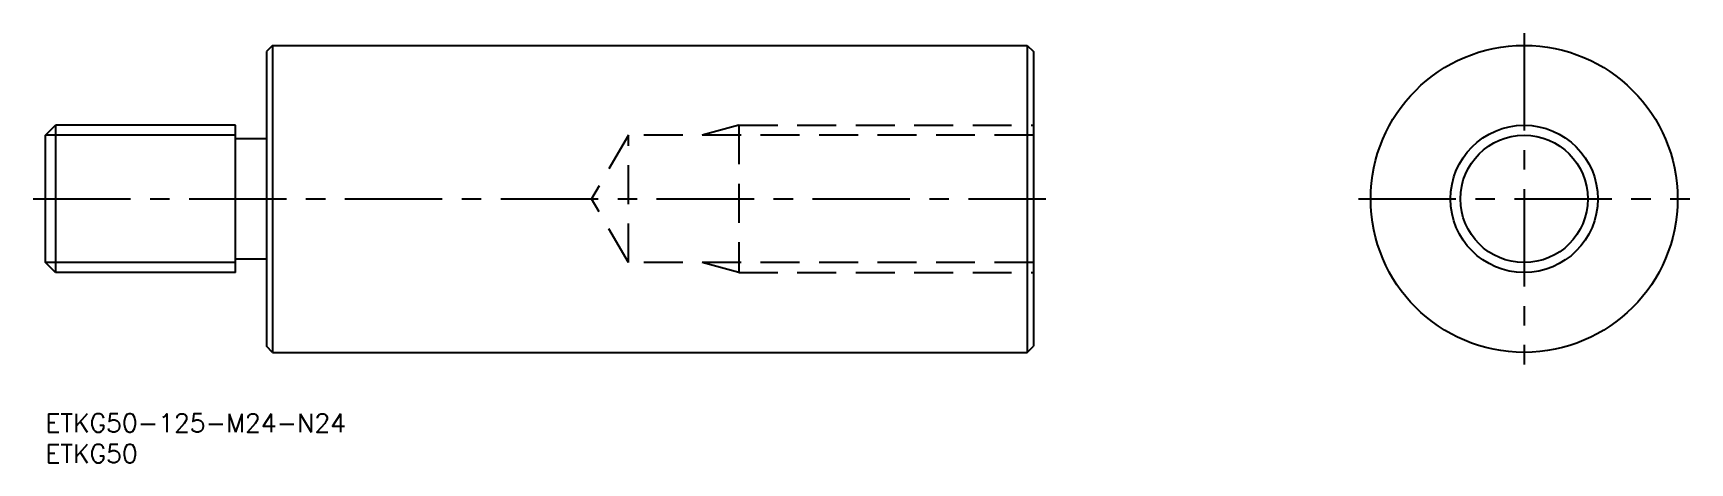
# Model space of a CAD drawing. Extents: x -2 to 268, y -8 to 62.
import ezdxf

# ---------------------------------------------------------------- set-up
doc = ezdxf.new("R2010")
doc.units = 0
doc.header["$LTSCALE"] = 0.5
doc.linetypes.add('CENTER', pattern=[50.8, 31.75, -6.35, 6.35, -6.35])
doc.linetypes.add('DASHED', pattern=[19.05, 12.7, -6.35])
for name, color, linetype in [('MSM_CENTER', 1, 'CENTER'), ('MSM_CONTINUOUS', 7, 'CONTINUOUS'), ('MSM_DASHED', 4, 'DASHED'), ('MSM_NARROW', 5, 'CONTINUOUS'), ('MSM_PART_NUMBER', 7, 'CONTINUOUS')]:
    doc.layers.add(name, color=color, linetype=linetype)
doc.styles.get("Standard").update_dxf_attribs({"font": 'txt.shx', "height": 3, "bigfont": 'bigfont.shx'})

# ---------------------------------------------------------------- blocks, each defined once
blk = doc.blocks.new('*U4')
at = {"layer": 'MSM_PART_NUMBER'}
blk.add_text('ETKG50-125-M24-N24', height=3, dxfattribs=at).set_placement((0, -3))
blk = doc.blocks.new('*U5')
at = {"layer": 'MSM_PART_NUMBER'}
blk.add_text('ETKG50', height=3, dxfattribs=at).set_placement((0, -8))

msp = doc.modelspace()

# ---------------------------------------------------------------- linework, layer by layer
at = {"layer": 'MSM_CENTER'}
for p, q in [((240.96, 62), (240.96, 8)), ((-2, 35), (163, 35)), ((213.96, 35), (267.96, 35))]:
    msp.add_line(p, q, dxfattribs=at)
at = {"layer": 'MSM_CONTINUOUS'}
for p, q in [((37, 60), (36, 59)), ((37, 60), (160, 60)), ((37, 60), (37, 10)), ((160, 60), (160, 10)), ((160, 60), (161, 59)), ((36, 59), (36, 11)), ((161, 59), (161, 11)), ((0, 45.38), (1.62, 47)), ((31, 47), (1.62, 47)), ((1.62, 47), (1.62, 23)), ((31, 23), (31, 47)), ((0, 24.62), (0, 45.38)), ((36, 44.8), (31, 44.8)), ((1.62, 23), (0, 24.62)), ((36, 25.2), (31, 25.2)), ((31, 23), (1.62, 23)), ((37, 10), (36, 11)), ((160, 10), (161, 11)), ((37, 10), (160, 10))]:
    msp.add_line(p, q, dxfattribs=at)
for radius in [25, 10.38]:
    msp.add_circle((240.96, 35), radius, dxfattribs=at)
at = {"layer": 'MSM_DASHED'}
for p, q in [((113, 47), (107, 45.38)), ((113, 47), (161, 47)), ((113, 47), (113, 23)), ((94.99, 45.38), (89, 35)), ((94.99, 24.62), (94.99, 45.38)), ((161, 45.38), (94.99, 45.38)), ((94.99, 24.62), (89, 35)), ((161, 24.62), (94.99, 24.62)), ((113, 23), (107, 24.62)), ((113, 23), (161, 23))]:
    msp.add_line(p, q, dxfattribs=at)
at = {"layer": 'MSM_NARROW'}
for p, q in [((31, 45.38), (0, 45.38)), ((31, 24.62), (0, 24.62))]:
    msp.add_line(p, q, dxfattribs=at)
msp.add_circle((240.96, 35), 12, dxfattribs=at)

# ---------------------------------------------------------------- block references
at = {"layer": 'MSM_CONTINUOUS'}
for name in ['*U4', '*U5']:
    msp.add_blockref(name, (0, 0), dxfattribs=at)

doc.saveas('drawing.dxf')
